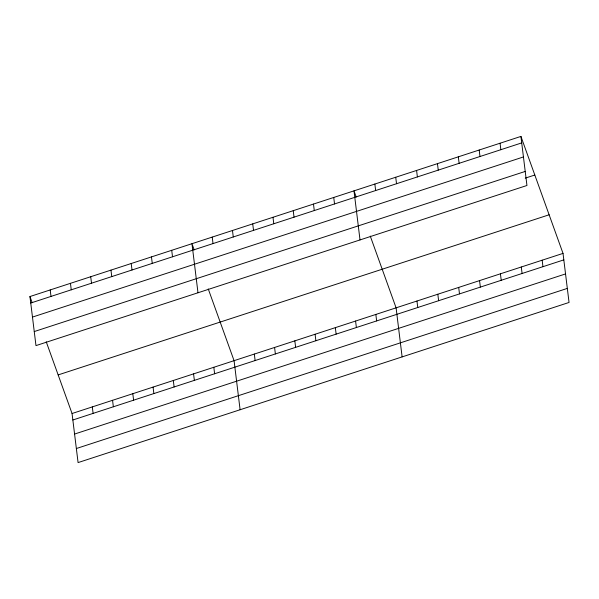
<?xml version="1.0" encoding="UTF-8"?>
<svg xmlns="http://www.w3.org/2000/svg" width="599" height="599" viewBox="0 0 599 599"><rect width="100%" height="100%" fill="white"/><g stroke="black" fill="none" stroke-linecap="round" stroke-linejoin="round"><path stroke-width="0.9" d="M520.92 136.415L526.948 185.488L35.977 345.608L29.95 296.542L520.92 136.415L563.023 253.392L569.05 302.458L78.08 462.585L72.052 413.512L46.228 341.774M30.744 303.027L521.714 142.899M32.473 317.081L523.444 156.953M34.248 331.561L525.218 171.434M525.256 178.135L534.817 175.02M58.163 374.914L549.133 214.786M72.052 413.512L563.023 253.392M72.853 419.996L563.824 259.876M74.576 434.05L565.546 273.923M76.35 448.531L567.328 288.404M356.203 197.004L353.994 190.856L360.014 239.929M370.272 236.088L396.096 307.834L402.116 356.899M194.181 249.843L191.972 243.703L197.992 292.769M208.25 288.928L234.074 360.673L240.102 409.738M29.95 296.542L32.159 302.682M542.162 260.198L542.956 266.682M521.295 266.997L522.088 273.481M500.053 143.221L500.854 149.705M500.427 273.803L501.221 280.287M479.193 150.027L479.986 156.511M479.559 280.609L480.353 287.093M458.325 156.833L459.119 163.317M458.692 287.415L459.493 293.899M437.457 163.639L438.251 170.123M437.824 294.221L438.625 300.705M416.59 170.445L417.383 176.93M416.964 301.027L417.758 307.512M395.722 177.252L396.523 183.736M374.854 184.058L375.655 190.542M375.843 314.438L376.636 320.922M355.589 321.042L356.383 327.526M333.74 197.468L334.534 203.952M335.335 327.646L336.136 334.13M313.487 204.072L314.28 210.556M315.081 334.249L315.883 340.734M293.233 210.676L294.027 217.16M294.835 340.861L295.629 347.345M272.979 217.28L273.78 223.764M274.582 347.465L275.375 353.949M252.726 223.884L253.527 230.368M254.328 354.069L255.122 360.553M232.479 230.488L233.273 236.972M212.226 237.099L213.019 243.583M213.821 367.277L214.614 373.761M193.567 373.881L194.368 380.365M171.718 250.307L172.512 256.791M173.313 380.492L174.114 386.976M151.465 256.911L152.258 263.395M153.067 387.096L153.861 393.58M131.211 263.515L132.012 269.999M132.813 393.7L133.607 400.184M110.957 270.119L111.758 276.603M112.56 400.304L113.353 406.788M90.711 276.731L91.505 283.215M92.306 406.908L93.1 413.392M70.457 283.334L71.251 289.819M50.204 289.938L50.997 296.423"/></g></svg>
